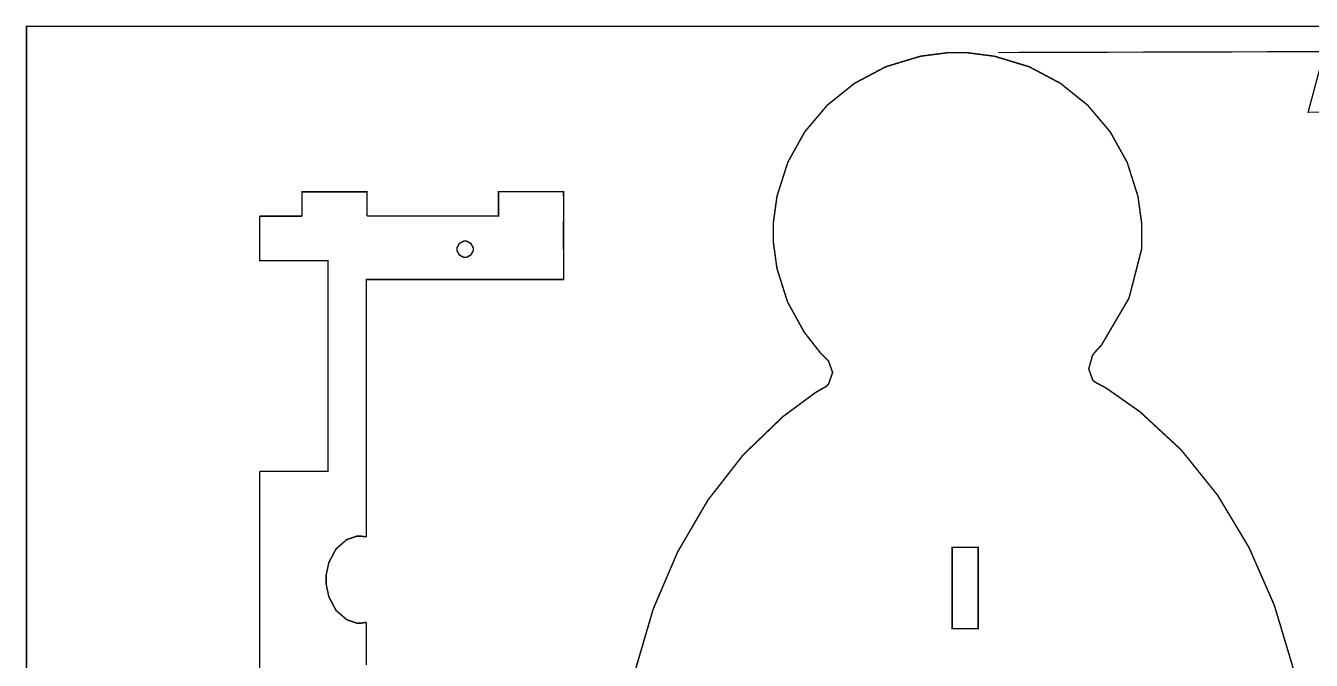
# Model space of a CAD drawing. Extents: x 1.04 to 7.6, y 1.38 to 10.43.
# Drawn here: x 1.325 to 4.434, y 7.161 to 8.698 of the extents above; entities that cross this region are included whole.
import ezdxf

# ---------------------------------------------------------------- set-up
doc = ezdxf.new("R2010")
doc.units = 0
doc.layers.get('0').update_dxf_attribs({"linetype": 'CONTINUOUS'})

msp = doc.modelspace()

# ---------------------------------------------------------------- linework, layer by layer
at = {"color": 250, "const_width": 0.00354}
msp.add_lwpolyline([(1.32633, 1.80599), (7.035, 1.80599), (7.035, 8.69575), (1.32633, 8.69575), (1.32633, 1.80599)], close=True, dxfattribs=at)
at = {"color": 240, "const_width": 0.00354}
for points in [[(3.26183, 7.89079), (3.24696, 7.90543), (3.20806, 7.95508), (3.16749, 8.02865), (3.14182, 8.10992), (3.13292, 8.17529), (3.13292, 8.19706), (3.13292, 8.21903), (3.14193, 8.28478), (3.16792, 8.36649), (3.20899, 8.44043), (3.2634, 8.50489), (3.32937, 8.558), (3.40506, 8.59814), (3.48872, 8.62354), (3.5561, 8.63232), (3.57856, 8.63232), (3.60097, 8.63232), (3.66835, 8.62354), (3.75196, 8.59814), (3.82769, 8.558), (3.89361, 8.50489), (3.94803, 8.44043), (3.9891, 8.36649), (4.01508, 8.28478), (4.02414, 8.21903), (4.02414, 8.19706), (4.02414, 8.15728), (3.99343, 8.03792), (3.92697, 7.92443), (3.90913, 7.90511)], [(1.99283, 8.23628), (1.99283, 8.23628), (1.99283, 8.24556), (1.99283, 8.26585), (1.99283, 8.28618), (1.99283, 8.29542), (1.99283, 8.29542), (1.99283, 8.29542), (1.99957, 8.29542), (2.01742, 8.29542), (2.04264, 8.29542), (2.07156, 8.29542), (2.10042, 8.29542), (2.12565, 8.29542), (2.1435, 8.29542), (2.15028, 8.29542), (2.15028, 8.29542), (2.15028, 8.29542), (2.15028, 8.28624), (2.15028, 8.26606), (2.15028, 8.24593), (2.15028, 8.23671), (2.15028, 8.23671)], [(2.1525, 8.23671), (2.1525, 8.23671), (2.16178, 8.23671), (2.18224, 8.23665), (2.20269, 8.23665), (2.21203, 8.2366), (2.21203, 8.2366), (2.21203, 8.2366), (2.22043, 8.2366), (2.24278, 8.2366), (2.27431, 8.2366), (2.31044, 8.2366), (2.34657, 8.2366), (2.3781, 8.2366), (2.40044, 8.2366), (2.4089, 8.2366), (2.4089, 8.2366), (2.4089, 8.2366), (2.41818, 8.2366), (2.43864, 8.2366), (2.45904, 8.2366), (2.46838, 8.2366), (2.46838, 8.2366), (2.46838, 8.2366), (2.46838, 8.24588), (2.46838, 8.26617), (2.46838, 8.28651), (2.46838, 8.29574), (2.46838, 8.29574), (2.46838, 8.29574), (2.4751, 8.29574), (2.49289, 8.29574), (2.51812, 8.29574), (2.54699, 8.29574), (2.57585, 8.29574), (2.60107, 8.29574), (2.61888, 8.29574), (2.62565, 8.29574), (2.62565, 8.29574), (2.62565, 8.29574), (2.62565, 8.28651), (2.62571, 8.26617), (2.62576, 8.24588), (2.62582, 8.2366), (2.62582, 8.2366), (2.62582, 8.2366), (2.62576, 8.24588), (2.62571, 8.26617), (2.62565, 8.28651), (2.62565, 8.29574), (2.62565, 8.29574), (2.62565, 8.29574), (2.61888, 8.29574), (2.60107, 8.29574), (2.57585, 8.29574), (2.54699, 8.29574), (2.51812, 8.29574), (2.49289, 8.29574), (2.4751, 8.29574), (2.46838, 8.29574), (2.46838, 8.29574)], [(1.99283, 8.23654), (1.99283, 8.23654), (1.97678, 8.23654), (1.94157, 8.23654), (1.90636, 8.23654), (1.89035, 8.23649), (1.89035, 8.23649)], [(2.04053, 8.12847), (2.04053, 8.12847), (2.03407, 8.12847), (2.01704, 8.12847), (1.993, 8.12847), (1.96544, 8.12847), (1.93782, 8.12847), (1.91379, 8.12847), (1.89675, 8.12847), (1.89035, 8.12847), (1.89035, 8.12847), (1.89035, 8.12847), (1.89035, 8.1454), (1.89035, 8.18251), (1.89035, 8.21962), (1.89035, 8.23649), (1.89035, 8.23649)], [(1.99283, 8.23628), (1.99283, 8.23628), (1.97678, 8.23633), (1.94157, 8.23639), (1.90636, 8.23649), (1.89035, 8.23649), (1.89035, 8.23649)], [(2.62582, 8.15788), (2.62582, 8.15788), (2.62511, 8.15788), (2.62511, 8.15788), (2.62511, 8.15788), (2.62522, 8.17019), (2.62543, 8.19726), (2.62565, 8.22433), (2.62582, 8.2366), (2.62582, 8.2366), (2.62582, 8.2366), (2.62582, 8.23004), (2.62582, 8.21263), (2.62582, 8.18804), (2.62582, 8.15983), (2.62582, 8.13167), (2.62582, 8.1071), (2.62582, 8.08968), (2.62582, 8.08306), (2.62582, 8.08306), (2.62582, 8.08306), (2.60531, 8.08306), (2.55122, 8.08306), (2.47483, 8.08306), (2.38721, 8.08306), (2.29958, 8.08306), (2.22319, 8.08306), (2.16911, 8.08306), (2.14865, 8.08306), (2.14865, 8.08306), (2.14865, 8.08306), (2.14865, 8.05632), (2.14865, 7.98568), (2.14865, 7.88585), (2.14865, 7.77143), (2.14865, 7.65701), (2.14865, 7.55718), (2.14865, 7.48654), (2.14865, 7.45975), (2.14865, 7.45975)], [(2.15799, 8.23671), (2.15799, 8.23671), (2.15028, 8.23671), (2.15028, 8.23671)], [(2.46838, 8.23671), (2.46838, 8.23671), (2.45475, 8.23671), (2.419, 8.23671), (2.36837, 8.23671), (2.31044, 8.23671), (2.25244, 8.23671), (2.20182, 8.23671), (2.16607, 8.23671), (2.1525, 8.23671), (2.1525, 8.23671)], [(1.89035, 8.12847), (1.89035, 8.12847), (1.89746, 8.12847), (1.91618, 8.12847), (1.94271, 8.12847), (1.9731, 8.12847), (2.00342, 8.12847), (2.02994, 8.12847), (2.04867, 8.12847), (2.05583, 8.12847), (2.05583, 8.12847)], [(1.89035, 8.12847), (1.89035, 8.12847), (1.89746, 8.12847), (1.91618, 8.12847), (1.94271, 8.12847), (1.9731, 8.12847), (2.00342, 8.12847), (2.02994, 8.12847), (2.04867, 8.12847), (2.05583, 8.12847), (2.05583, 8.12847), (2.05583, 8.12847), (2.05583, 8.10661), (2.05583, 8.04889), (2.05583, 7.96729), (2.05583, 7.87369), (2.05583, 7.78017), (2.05583, 7.69857), (2.05583, 7.64085), (2.05583, 7.61893), (2.05583, 7.61893), (2.05583, 7.61893), (2.04867, 7.61893), (2.02994, 7.61893), (2.00342, 7.61893), (1.9731, 7.61893), (1.94271, 7.61893), (1.91618, 7.61893), (1.89746, 7.61893), (1.89035, 7.61893), (1.89035, 7.61893)], [(3.90913, 7.90511), (3.90468, 7.89806), (3.89611, 7.86638), (3.90571, 7.83985), (3.91037, 7.83529)], [(3.26183, 7.89079), (3.26665, 7.88547), (3.27647, 7.85829), (3.26693, 7.83062), (3.26215, 7.82497)], [(3.91037, 7.83529), (3.93907, 7.81972), (4.01992, 7.76292), (4.11963, 7.67068), (4.20801, 7.56065), (4.28358, 7.43468), (4.34489, 7.29471), (4.39051, 7.14268), (4.41894, 6.98058), (4.42876, 6.85286), (4.42876, 6.81028), (4.42876, 6.76324), (4.41872, 6.63743), (4.41678, 6.62213)], [(2.77761, 6.59668), (2.77507, 6.61399), (2.7621, 6.76124), (2.7621, 6.81028), (2.7621, 6.85206), (2.77149, 6.97721), (2.79883, 7.13633), (2.84267, 7.28581), (2.90175, 7.42383), (2.97456, 7.54856), (3.05985, 7.65826), (3.15614, 7.75097), (3.23426, 7.80886), (3.26215, 7.82497)], [(1.89035, 6.97635), (1.89035, 6.97635), (1.89035, 7.00396), (1.89035, 7.07676), (1.89035, 7.17969), (1.89035, 7.29764), (1.89035, 7.41564), (1.89035, 7.51856), (1.89035, 7.59136), (1.89035, 7.61893), (1.89035, 7.61893)], [(2.05583, 7.61893), (2.05583, 7.61893), (2.04867, 7.61893), (2.02994, 7.61893), (2.00342, 7.61893), (1.9731, 7.61893), (1.94271, 7.61893), (1.91618, 7.61893), (1.89746, 7.61893), (1.89035, 7.61893), (1.89035, 7.61893)], [(2.14865, 7.25315), (2.14735, 7.25287), (2.13661, 7.25125), (2.13303, 7.25125), (2.12506, 7.25125), (2.10118, 7.25956), (2.07519, 7.28207), (2.05767, 7.31554), (2.05126, 7.34625), (2.05126, 7.35644), (2.05126, 7.36669), (2.05767, 7.3974), (2.07519, 7.43088), (2.10118, 7.4534), (2.12506, 7.46164), (2.13303, 7.46164), (2.13693, 7.46164), (2.14735, 7.46007), (2.14865, 7.45975)], [(2.14865, 7.25315), (2.14865, 7.25315), (2.14865, 7.234), (2.14865, 7.19174), (2.14865, 7.14953)]]:
    msp.add_lwpolyline(points, dxfattribs=at)
at = {"color": 142, "const_width": 0.003}
msp.add_lwpolyline([(3.67697, 8.6326), (4.56461, 8.63499)], dxfattribs=at)
at = {"color": 142}
msp.add_lwpolyline([(4.42725, 8.48763), (4.46619, 8.63471), (4.50603, 8.48785), (4.42725, 8.48763)], close=True, dxfattribs=at)
at = {"color": 240, "const_width": 0.00354}
for points in [[(2.38753, 8.17606), (2.391, 8.17606), (2.40142, 8.17031), (2.40717, 8.15989), (2.40717, 8.15636), (2.40717, 8.15289), (2.40142, 8.14247), (2.391, 8.13667), (2.38753, 8.13667), (2.384, 8.13667), (2.37358, 8.14247), (2.36783, 8.15289), (2.36783, 8.15636), (2.36783, 8.15989), (2.37358, 8.17031), (2.384, 8.17606), (2.38753, 8.17606)], [(3.5656, 7.23785), (3.62858, 7.23785), (3.62858, 7.43468), (3.5656, 7.43468), (3.5656, 7.23785)]]:
    msp.add_lwpolyline(points, close=True, dxfattribs=at)

doc.saveas('drawing.dxf')
